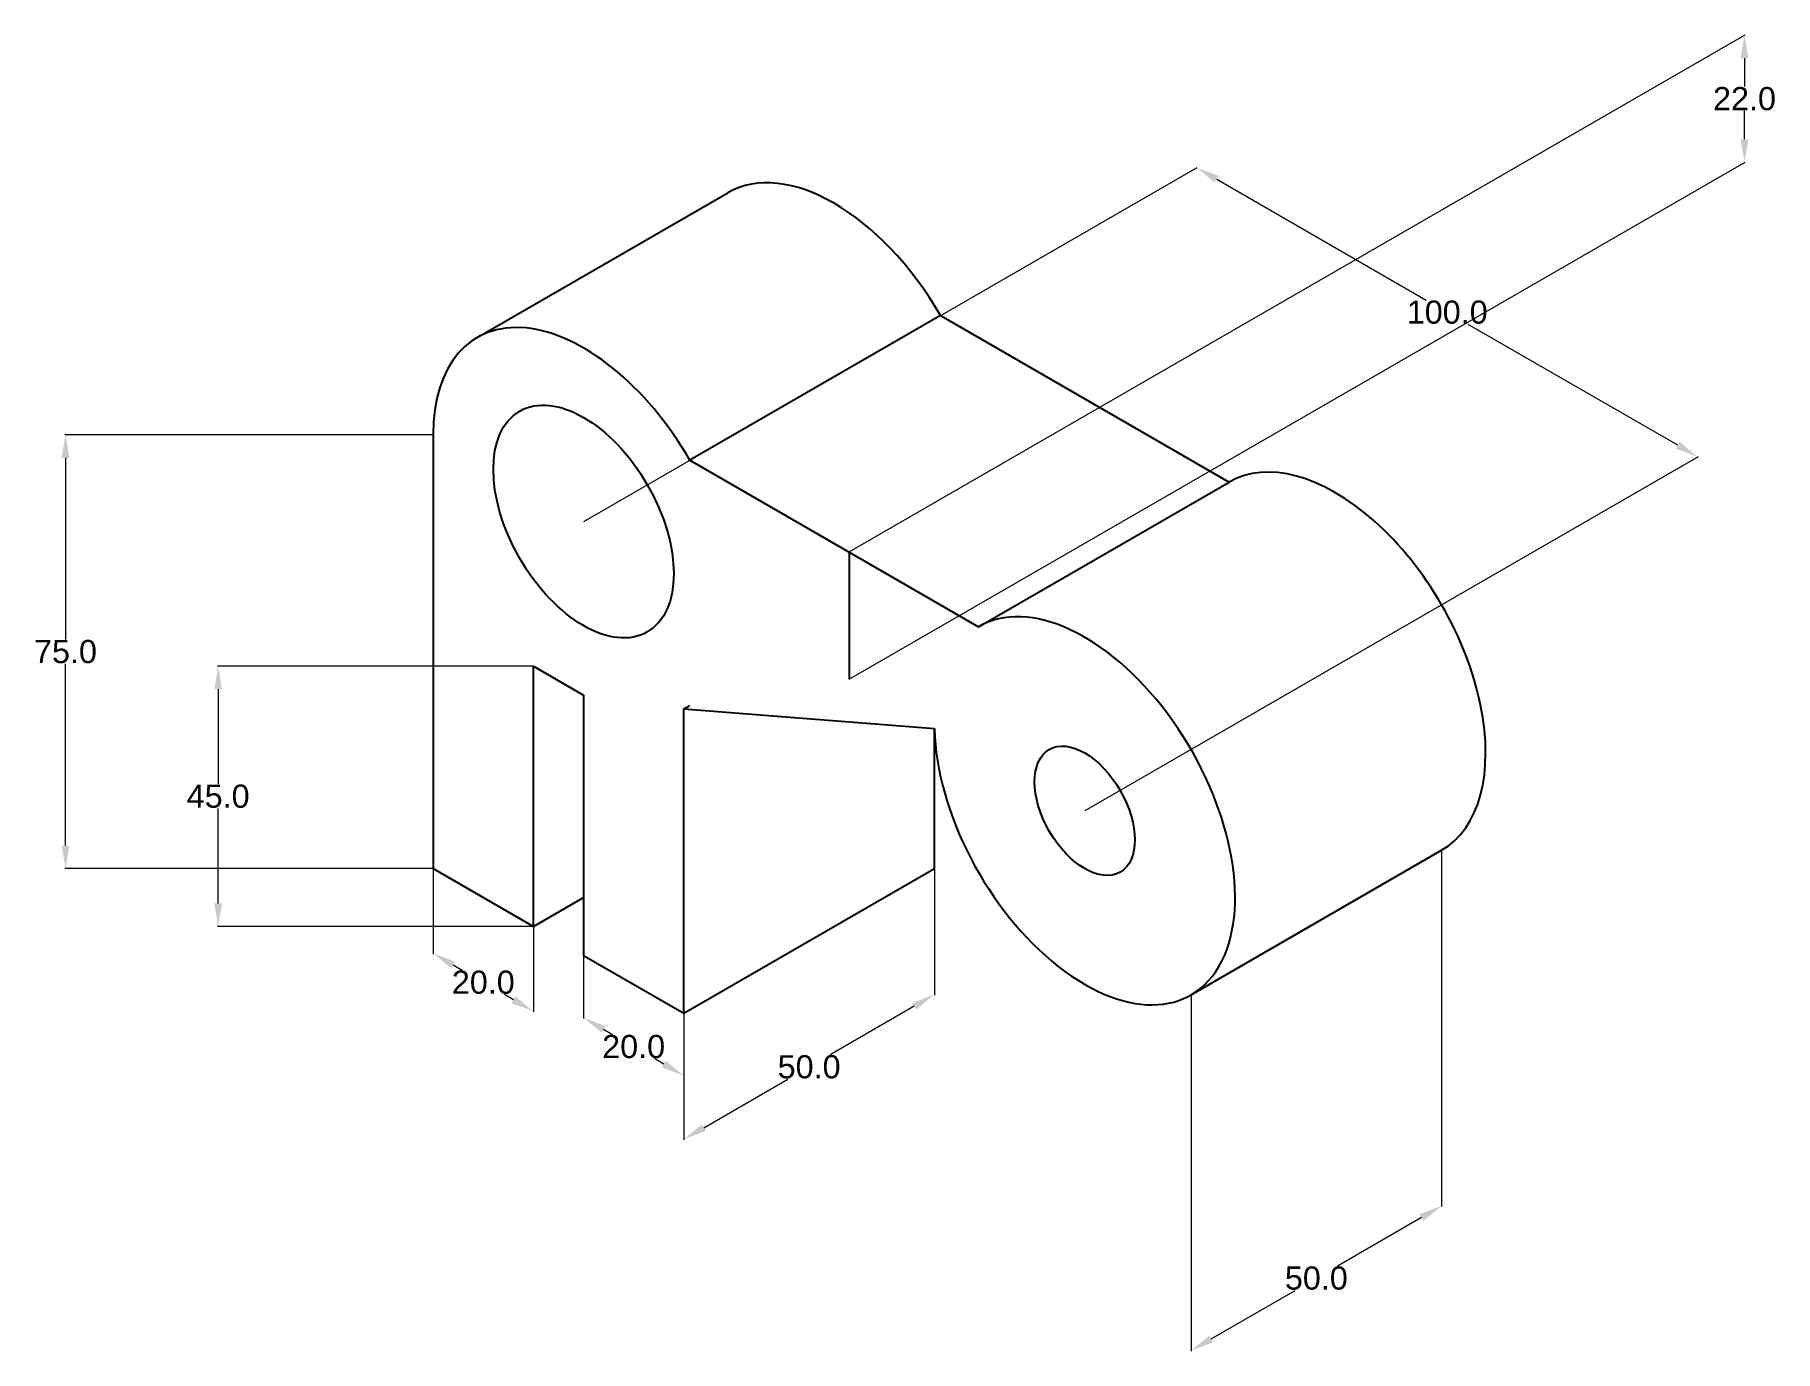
# Model space of a CAD drawing. Header units: millimetres. Extents: x 2883 to 3184, y -175 to 52.
import ezdxf

# ---------------------------------------------------------------- set-up
doc = ezdxf.new("R2010")
doc.units = ezdxf.units.MM
doc.header["$MEASUREMENT"] = 0
doc.layers.add('AM_5', color=3, linetype='Continuous', lineweight=15)
doc.styles.get("Standard").update_dxf_attribs({"font": 'arial.ttf'})
doc.dimstyles.new('AM_ANSI$0', dxfattribs={"dimtxt": 4, "dimasz": 4, "dimexe": 0.1, "dimexo": 0.05, "dimgap": 0.06, "dimtad": 0, "dimtih": 1, "dimtoh": 1, "dimdec": 1, "dimzin": 7, "dimdsep": 46, "dimtxsty": 'Standard', "dimcen": 0, "dimclrd": 256, "dimclre": 1, "dimclrt": 2, "dimadec": 0, "dimazin": 2, "dimtp": 0.1, "dimtm": 0.1, "dimtfac": 0.71, "dimtdec": 1, "dimtofl": 0, "dimtmove": 0, "dimatfit": 3, "dimfxl": 1, "dimtolj": 1, "dimtzin": 7, "dimlwd": -1, "dimlwe": -1, "dimarcsym": 1})

# ---------------------------------------------------------------- blocks, each defined once
blk = doc.blocks.new('*D4')
at = {"layer": 'AM_5', "color": 1, "linetype": 'ByBlock', "transparency": 16777216}
for p, q in [((2977.94, -31.97), (3083.93, 29.22)), ((3064.55, -81.97), (3170.54, -20.78))]:
    blk.add_line(p, q, dxfattribs=at)
at = {"layer": 'AM_5', "linetype": 'ByBlock', "transparency": 16777216}
for p, q in [((3087.3, 27.17), (3123.49, 6.27)), ((3166.97, -18.83), (3130.78, 2.06))]:
    blk.add_line(p, q, dxfattribs=at)
at = {"layer": 'AM_5', "transparency": 16777216}
for points in [[(3087.63, 27.74), (3086.96, 26.59), (3083.83, 29.17)], [(3167.31, -18.26), (3166.64, -19.41), (3170.44, -20.83)]]:
    blk.add_solid(points, dxfattribs=at)
at = {"layer": 'Defpoints', "color": 0, "transparency": 16777216}
for p in [(3170.44, -20.83), (2977.89, -32), (3064.5, -82)]:
    blk.add_point(p, dxfattribs=at)
at = {"layer": 'AM_5', "color": 2, "transparency": 16777216, "insert": (3127.14, 4.17), "char_height": 4, "attachment_point": 5}
blk.add_mtext('\\A1;100.0', dxfattribs=at)
blk = doc.blocks.new('*D6')
at = {"layer": 'AM_5', "color": 1, "linetype": 'ByBlock', "transparency": 16777216}
for p, q in [((2951.91, -92.06), (2951.91, -106.77)), ((2969.23, -102.06), (2969.23, -116.77))]:
    blk.add_line(p, q, dxfattribs=at)
at = {"layer": 'AM_5', "linetype": 'ByBlock', "transparency": 16777216}
for p, q in [((2955.38, -108.65), (2956.93, -109.55)), ((2965.77, -114.65), (2964.22, -113.75))]:
    blk.add_line(p, q, dxfattribs=at)
at = {"layer": 'AM_5', "transparency": 16777216}
for points in [[(2955.71, -108.08), (2955.04, -109.23), (2951.91, -106.65)], [(2966.1, -114.08), (2965.44, -115.23), (2969.23, -116.65)]]:
    blk.add_solid(points, dxfattribs=at)
at = {"layer": 'Defpoints', "color": 0, "transparency": 16777216}
for p in [(2951.91, -92), (2969.23, -102), (2969.23, -116.65)]:
    blk.add_point(p, dxfattribs=at)
at = {"layer": 'AM_5', "color": 2, "transparency": 16777216, "insert": (2960.57, -111.65), "char_height": 4, "attachment_point": 5}
blk.add_mtext('\\A1;20.0', dxfattribs=at)
blk = doc.blocks.new('*D7')
at = {"layer": 'AM_5', "color": 1, "linetype": 'ByBlock', "transparency": 16777216}
for p, q in [((2977.89, -107.06), (2977.89, -117.89)), ((2995.21, -117.06), (2995.21, -127.89))]:
    blk.add_line(p, q, dxfattribs=at)
at = {"layer": 'AM_5', "linetype": 'ByBlock', "transparency": 16777216}
for p, q in [((2981.36, -119.77), (2982.91, -120.67)), ((2991.75, -125.77), (2990.2, -124.87))]:
    blk.add_line(p, q, dxfattribs=at)
at = {"layer": 'AM_5', "transparency": 16777216}
for points in [[(2981.69, -119.19), (2981.03, -120.35), (2977.89, -117.77)], [(2992.08, -125.19), (2991.42, -126.35), (2995.21, -127.77)]]:
    blk.add_solid(points, dxfattribs=at)
at = {"layer": 'Defpoints', "color": 0, "transparency": 16777216}
for p in [(2977.89, -107), (2995.21, -117), (2995.21, -127.77)]:
    blk.add_point(p, dxfattribs=at)
at = {"layer": 'AM_5', "color": 2, "transparency": 16777216, "insert": (2986.55, -122.77), "char_height": 4, "attachment_point": 5}
blk.add_mtext('\\A1;20.0', dxfattribs=at)
blk = doc.blocks.new('*D8')
at = {"layer": 'AM_5', "color": 1, "linetype": 'ByBlock', "transparency": 16777216}
for p, q in [((3038.52, -92.06), (3038.52, -113.89)), ((2995.21, -117.06), (2995.21, -138.89))]:
    blk.add_line(p, q, dxfattribs=at)
at = {"layer": 'AM_5', "linetype": 'ByBlock', "transparency": 16777216}
for p, q in [((3035.05, -115.77), (3020.51, -124.17)), ((2998.68, -136.77), (3013.22, -128.38))]:
    blk.add_line(p, q, dxfattribs=at)
at = {"layer": 'AM_5', "transparency": 16777216}
for points in [[(3034.72, -115.2), (3035.39, -116.35), (3038.52, -113.77)], [(2998.35, -136.2), (2999.01, -137.35), (2995.21, -138.77)]]:
    blk.add_solid(points, dxfattribs=at)
at = {"layer": 'Defpoints', "color": 0, "transparency": 16777216}
for p in [(3038.52, -92), (3038.52, -113.77), (2995.21, -117)]:
    blk.add_point(p, dxfattribs=at)
at = {"layer": 'AM_5', "color": 2, "transparency": 16777216, "insert": (3016.87, -126.27), "char_height": 4, "attachment_point": 5}
blk.add_mtext('\\A1;50.0', dxfattribs=at)
blk = doc.blocks.new('*D10')
at = {"layer": 'AM_5', "color": 1, "linetype": 'ByBlock', "transparency": 16777216}
for p, q in [((2969.18, -57), (2914.65, -57)), ((2969.18, -102), (2914.65, -102))]:
    blk.add_line(p, q, dxfattribs=at)
at = {"layer": 'AM_5', "linetype": 'ByBlock', "transparency": 16777216}
for p, q in [((2914.75, -61), (2914.75, -77.4)), ((2914.75, -98), (2914.75, -81.6))]:
    blk.add_line(p, q, dxfattribs=at)
at = {"layer": 'AM_5', "transparency": 16777216}
for points in [[(2914.09, -61), (2915.42, -61), (2914.75, -57)], [(2914.09, -98), (2915.42, -98), (2914.75, -102)]]:
    blk.add_solid(points, dxfattribs=at)
at = {"layer": 'Defpoints', "color": 0, "transparency": 16777216}
for p in [(2914.75, -57), (2969.23, -57), (2969.23, -102)]:
    blk.add_point(p, dxfattribs=at)
at = {"layer": 'AM_5', "color": 2, "transparency": 16777216, "insert": (2914.75, -79.5), "char_height": 4, "attachment_point": 5}
blk.add_mtext('\\A1;45.0', dxfattribs=at)
blk = doc.blocks.new('*D11')
at = {"layer": 'AM_5', "color": 1, "linetype": 'ByBlock', "transparency": 16777216}
for p, q in [((2951.86, -17), (2888.27, -17)), ((2951.86, -92), (2888.27, -92))]:
    blk.add_line(p, q, dxfattribs=at)
at = {"layer": 'AM_5', "linetype": 'ByBlock', "transparency": 16777216}
for p, q in [((2888.37, -21), (2888.37, -52.4)), ((2888.37, -88), (2888.37, -56.6))]:
    blk.add_line(p, q, dxfattribs=at)
at = {"layer": 'AM_5', "transparency": 16777216}
for points in [[(2887.7, -21), (2889.04, -21), (2888.37, -17)], [(2887.7, -88), (2889.04, -88), (2888.37, -92)]]:
    blk.add_solid(points, dxfattribs=at)
at = {"layer": 'Defpoints', "color": 0, "transparency": 16777216}
for p in [(2888.37, -17), (2951.91, -17), (2951.91, -92)]:
    blk.add_point(p, dxfattribs=at)
at = {"layer": 'AM_5', "color": 2, "transparency": 16777216, "insert": (2888.37, -54.5), "char_height": 4, "attachment_point": 5}
blk.add_mtext('\\A1;75.0', dxfattribs=at)
blk = doc.blocks.new('*D12')
at = {"layer": 'AM_5', "color": 1, "linetype": 'ByBlock', "transparency": 16777216}
for p, q in [((3023.82, -37.24), (3178.61, 52.13)), ((3023.82, -59.24), (3178.61, 30.13))]:
    blk.add_line(p, q, dxfattribs=at)
at = {"layer": 'AM_5', "linetype": 'ByBlock', "transparency": 16777216}
for p, q in [((3178.51, 48.07), (3178.51, 43.17)), ((3178.51, 34.07), (3178.51, 38.97))]:
    blk.add_line(p, q, dxfattribs=at)
at = {"layer": 'AM_5', "transparency": 16777216}
for points in [[(3177.84, 48.07), (3179.18, 48.07), (3178.51, 52.07)], [(3177.84, 34.07), (3179.18, 34.07), (3178.51, 30.07)]]:
    blk.add_solid(points, dxfattribs=at)
at = {"layer": 'Defpoints', "color": 0, "transparency": 16777216}
for p in [(3178.51, 30.07), (3023.77, -37.27), (3023.77, -59.27)]:
    blk.add_point(p, dxfattribs=at)
at = {"layer": 'AM_5', "color": 2, "transparency": 16777216, "insert": (3178.51, 41.07), "char_height": 4, "attachment_point": 5}
blk.add_mtext('\\A1;22.0', dxfattribs=at)
blk = doc.blocks.new('*D13')
at = {"layer": 'AM_5', "color": 1, "linetype": 'ByBlock', "transparency": 16777216}
for p, q in [((3126.17, -88.88), (3126.17, -150.41)), ((3082.87, -113.88), (3082.87, -175.41))]:
    blk.add_line(p, q, dxfattribs=at)
at = {"layer": 'AM_5', "linetype": 'ByBlock', "transparency": 16777216}
for p, q in [((3122.71, -152.29), (3108.16, -160.69)), ((3086.33, -173.29), (3100.88, -164.89))]:
    blk.add_line(p, q, dxfattribs=at)
at = {"layer": 'AM_5', "transparency": 16777216}
for points in [[(3122.37, -151.71), (3123.04, -152.87), (3126.17, -150.29)], [(3086, -172.71), (3086.67, -173.87), (3082.87, -175.29)]]:
    blk.add_solid(points, dxfattribs=at)
at = {"layer": 'Defpoints', "color": 0, "transparency": 16777216}
for p in [(3126.17, -88.82), (3082.87, -113.82), (3126.17, -150.29)]:
    blk.add_point(p, dxfattribs=at)
at = {"layer": 'AM_5', "color": 2, "transparency": 16777216, "insert": (3104.52, -162.79), "char_height": 4, "attachment_point": 5}
blk.add_mtext('\\A1;50.0', dxfattribs=at)

msp = doc.modelspace()

# ---------------------------------------------------------------- linework, layer by layer
for p, q in [((2959.52, -0.18), (3002.82, 24.82)), ((3039.57, 3.61), (2996.27, -21.39)), ((3039.57, 3.61), (3089.43, -25.18)), ((2951.91, -17), (2951.91, -92)), ((2996.27, -21.39), (3046.13, -50.18)), ((3046.13, -50.18), (3089.43, -25.18)), ((3023.77, -37.27), (3023.77, -59.27)), ((2969.23, -102), (2969.23, -57)), ((2969.23, -57), (2977.89, -62)), ((2977.89, -62), (2977.89, -107)), ((2995.21, -117), (2995.21, -64.36)), ((2995.21, -64.36), (3038.53, -67.79)), ((3038.52, -92), (3038.52, -67.79)), ((3038.52, -67.79), (3038.53, -67.79)), ((3082.87, -113.82), (3126.17, -88.82)), ((2951.91, -92), (2969.23, -102)), ((2995.21, -117), (3038.52, -92)), ((2969.23, -102), (2977.89, -97)), ((2977.89, -107), (2995.21, -117))]:
    msp.add_line(p, q)
for centre, start_param, end_param in [((3021.2, -7), 7.853982, 9.424778), ((2977.89, -32), 7.853982, 10.210176), ((3107.8, -57), 0, 3.141593), ((3064.5, -82), 3.95322, 9.424778), ((2977.89, -32), 6.227515, 6.283185), ((2977.89, -32), 6.227515, 6.283185)]:
    msp.add_ellipse(centre, major_axis=(18.37, -31.82), ratio=0.57735, start_param=start_param, end_param=end_param)
for centre, major_axis in [((2977.89, -32), (11.02, -19.09)), ((3064.5, -82), (6.12, -10.61))]:
    msp.add_ellipse(centre, major_axis=major_axis, ratio=0.57735)

# ---------------------------------------------------------------- dimensions: what is measured, and where the dimension line sits
at = {"layer": 'AM_5'}
for p1, p2, distance, picture, middle in [((3023.77, -37.27), (3023.77, -59.27), 154.74, '*D12', (3178.51, 41.07)), ((2977.89, -32), (3064.5, -82), 105.94, '*D4', (3127.14, 4.17)), ((2951.91, -92), (2951.91, -17), 63.54, '*D11', (2888.37, -54.5)), ((3082.87, -113.82), (3126.17, -88.82), -53.24, '*D13', (3104.52, -162.79))]:
    dim = msp.add_aligned_dim(p1=p1, p2=p2, distance=distance, dimstyle='AM_ANSI$0', override={"dimpost": ''}, dxfattribs=at)
    dim.commit()
    dim.dimension.update_dxf_attribs({"geometry": picture, "text_midpoint": middle})
for p1, p2, distance, picture, middle in [((2969.23, -102), (2969.23, -57), 54.48, '*D10', (2914.75, -79.5)), ((2951.91, -92), (2969.23, -102), -12.69, '*D6', (2960.57, -111.65)), ((2995.21, -117), (3038.52, -92), -18.86, '*D8', (3016.87, -126.27)), ((2977.89, -107), (2995.21, -117), -9.33, '*D7', (2986.55, -122.77))]:
    dim = msp.add_aligned_dim(p1=p1, p2=p2, distance=distance, dimstyle='AM_ANSI$0', dxfattribs=at)
    dim.commit()
    dim.dimension.update_dxf_attribs({"geometry": picture, "text_midpoint": middle})

doc.saveas('drawing.dxf')
